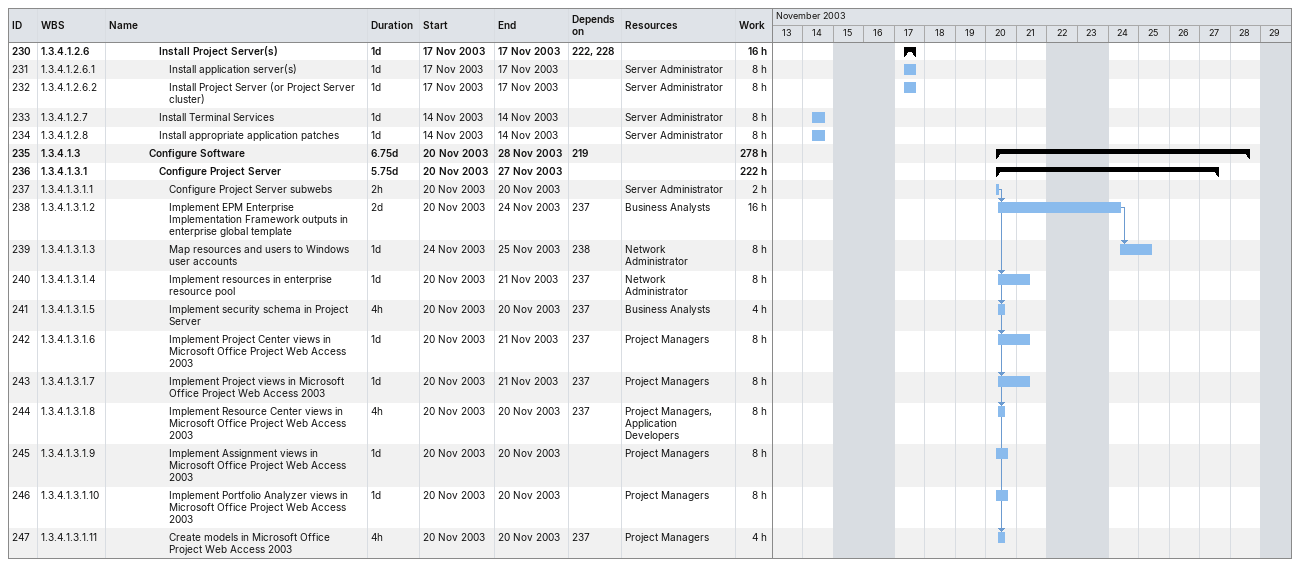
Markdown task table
| ID | WBS | Task | Duration | Start | Finish | Predecessors | Resources | Work (h) |
|---|---|---|---|---|---|---|---|---|
| 230 | 1.3.4.1.2.6 | **Install Project Server(s)** | 1d | 2003-11-17 | 2003-11-17 | 222, 228 |  | 16 |
| 231 | 1.3.4.1.2.6.1 | Install application server(s) | 1d | 2003-11-17 | 2003-11-17 |  | Server Administrator | 8 |
| 232 | 1.3.4.1.2.6.2 | Install Project Server (or Project Server cluster) | 1d | 2003-11-17 | 2003-11-17 |  | Server Administrator | 8 |
| 233 | 1.3.4.1.2.7 | Install Terminal Services | 1d | 2003-11-14 | 2003-11-14 |  | Server Administrator | 8 |
| 234 | 1.3.4.1.2.8 | Install appropriate application patches | 1d | 2003-11-14 | 2003-11-14 |  | Server Administrator | 8 |
| 235 | 1.3.4.1.3 | **Configure Software** | 6.75d | 2003-11-20 | 2003-11-28 | 219 |  | 278 |
| 236 | 1.3.4.1.3.1 | **Configure Project Server** | 5.75d | 2003-11-20 | 2003-11-27 |  |  | 222 |
| 237 | 1.3.4.1.3.1.1 | Configure Project Server subwebs | 2h | 2003-11-20 | 2003-11-20 |  | Server Administrator | 2 |
| 238 | 1.3.4.1.3.1.2 | Implement EPM Enterprise Implementation Framework outputs in enterprise global template | 2d | 2003-11-20 | 2003-11-24 | 237 | Business Analysts | 16 |
| 239 | 1.3.4.1.3.1.3 | Map resources and users to Windows user accounts | 1d | 2003-11-24 | 2003-11-25 | 238 | Network Administrator | 8 |
| 240 | 1.3.4.1.3.1.4 | Implement resources in enterprise resource pool | 1d | 2003-11-20 | 2003-11-21 | 237 | Network Administrator | 8 |
| 241 | 1.3.4.1.3.1.5 | Implement security schema in Project Server | 4h | 2003-11-20 | 2003-11-20 | 237 | Business Analysts | 4 |
| 242 | 1.3.4.1.3.1.6 | Implement Project Center views in Microsoft Office Project Web Access 2003 | 1d | 2003-11-20 | 2003-11-21 | 237 | Project Managers | 8 |
| 243 | 1.3.4.1.3.1.7 | Implement Project views in Microsoft Office Project Web Access 2003 | 1d | 2003-11-20 | 2003-11-21 | 237 | Project Managers | 8 |
| 244 | 1.3.4.1.3.1.8 | Implement Resource Center views in Microsoft Office Project Web Access 2003 | 4h | 2003-11-20 | 2003-11-20 | 237 | Project Managers, Application Developers | 8 |
| 245 | 1.3.4.1.3.1.9 | Implement Assignment views in Microsoft Office Project Web Access 2003 | 1d | 2003-11-20 | 2003-11-20 |  | Project Managers | 8 |
| 246 | 1.3.4.1.3.1.10 | Implement Portfolio Analyzer views in Microsoft Office Project Web Access 2003 | 1d | 2003-11-20 | 2003-11-20 |  | Project Managers | 8 |
| 247 | 1.3.4.1.3.1.11 | Create models in Microsoft Office Project Web Access 2003 | 4h | 2003-11-20 | 2003-11-20 | 237 | Project Managers | 4 |
